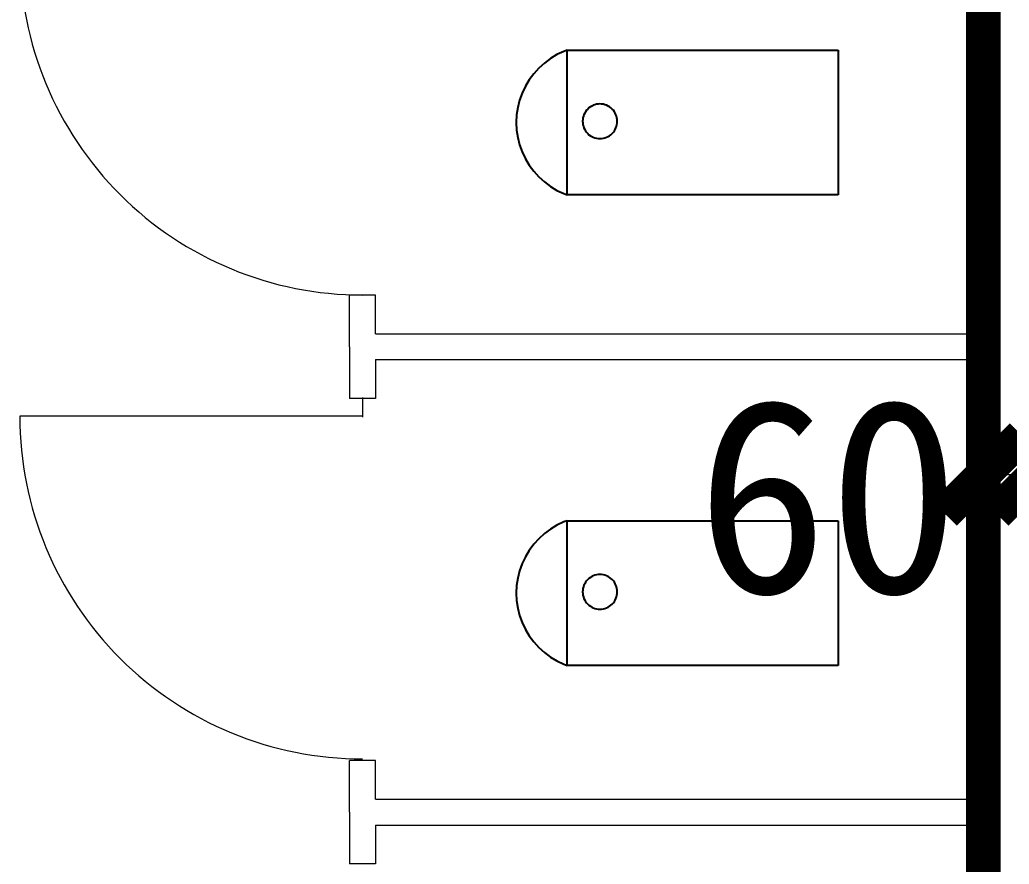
# Model space of a CAD drawing. Extents: x -307567 to 704339, y -10277 to 165507.
# Drawn here: x -28191 to -26278, y 138639 to 140272 of the extents above; entities that cross this region are included whole.
import ezdxf
from ezdxf.enums import TextEntityAlignment as Align

# ---------------------------------------------------------------- set-up
doc = ezdxf.new("R2010")
doc.units = 0
doc.header["$MEASUREMENT"] = 0
doc.layers.add('中文', color=4, linetype='CONTINUOUS')
doc.layers.add('我的', color=255, linetype='CONTINUOUS', lineweight=0)
doc.styles.get("Standard").update_dxf_attribs({"font": 'txt', "height": 3})

msp = doc.modelspace()

# ---------------------------------------------------------------- linework, layer by layer
at = {"layer": '中文', "color": 0}
for p, q in [((-27132.68308, 139933.55412), (-27132.68308, 140213.54984)), ((-27132.68308, 140213.54984), (-26608.78171, 140213.54984)), ((-26608.78171, 140213.54984), (-26608.78171, 139933.55412)), ((-26608.78171, 139933.55412), (-27132.68308, 139933.55412)), ((-27132.68308, 139023.5474), (-27132.68308, 139303.55228)), ((-27132.68308, 139303.55228), (-26608.78171, 139303.55228)), ((-26608.78171, 139303.55228), (-26608.78171, 139023.5474)), ((-26608.78171, 139023.5474), (-27132.68308, 139023.5474))]:
    msp.add_line(p, q, dxfattribs=at)
for points in [[(-27132.68308, 140213.54984), (-27139.23826, 140211.02299), (-27152.42185, 140204.77909), (-27164.98288, 140197.27177), (-27176.70163, 140188.5651), (-27187.50486, 140178.7598), (-27197.31931, 140167.93827), (-27205.99851, 140156.21952), (-27213.50583, 140143.69511), (-27219.76804, 140130.48405), (-27224.67527, 140116.74198), (-27228.22751, 140102.57877), (-27230.38816, 140088.14091), (-27231.08396, 140073.5474), (-27230.38816, 140058.96305), (-27228.22751, 140044.51603), (-27224.67527, 140030.35282), (-27219.76804, 140016.61076), (-27213.50583, 140003.40885), (-27205.99851, 139990.88444), (-27197.31931, 139979.15653), (-27187.50486, 139968.34415), (-27176.70163, 139958.53886), (-27164.98288, 139949.83219), (-27152.42185, 139942.32487), (-27139.23826, 139936.08097), (-27132.68308, 139933.55412)], [(-27035.93015, 140075.89115), (-27036.07663, 140079.16874), (-27036.55271, 140082.41886), (-27037.35837, 140085.6049), (-27038.45701, 140088.69022), (-27039.88523, 140091.65653), (-27041.5698, 140094.47636), (-27043.51072, 140097.12223), (-27045.70798, 140099.54838), (-27048.1616, 140101.76395), (-27050.79831, 140103.71403), (-27053.61814, 140105.3986), (-27056.58445, 140106.80851), (-27059.66062, 140107.9163), (-27062.84665, 140108.71281), (-27066.10593, 140109.18888), (-27069.40183, 140109.35368), (-27072.66111, 140109.18888), (-27075.92038, 140108.71281), (-27079.10642, 140107.9163), (-27082.18259, 140106.80851), (-27085.18552, 140105.3986), (-27087.96872, 140103.71403), (-27090.60544, 140101.76395), (-27093.05906, 140099.54838), (-27095.25632, 140097.12223), (-27097.19724, 140094.47636), (-27098.91843, 140091.65653), (-27100.31003, 140088.69022), (-27101.40867, 140085.6049), (-27102.21433, 140082.41886), (-27102.6904, 140079.16874), (-27102.87351, 140075.89115), (-27102.6904, 140072.60441), (-27102.21433, 140069.35429), (-27101.40867, 140066.16825), (-27100.31003, 140063.08292), (-27098.91843, 140060.11662), (-27097.19724, 140057.29679), (-27095.25632, 140054.65092), (-27093.05906, 140052.22477), (-27090.60544, 140050.00919), (-27087.96872, 140048.05912), (-27085.18552, 140046.37455), (-27082.18259, 140044.96464), (-27079.10642, 140043.85685), (-27075.92038, 140043.06034), (-27072.66111, 140042.58427), (-27069.40183, 140042.41947), (-27066.10593, 140042.58427), (-27062.84665, 140043.06034), (-27059.66062, 140043.85685), (-27056.58445, 140044.96464), (-27053.61814, 140046.37455), (-27050.79831, 140048.05912), (-27048.1616, 140050.00919), (-27045.70798, 140052.22477), (-27043.51072, 140054.65092), (-27041.5698, 140057.29679), (-27039.88523, 140060.11662), (-27038.45701, 140063.08292), (-27037.35837, 140066.16825), (-27036.55271, 140069.35429), (-27036.07663, 140072.60441), (-27035.93015, 140075.89115)], [(-27132.68308, 139303.55228), (-27139.23826, 139301.01627), (-27152.42185, 139294.78153), (-27164.98288, 139287.27421), (-27176.70163, 139278.56754), (-27187.50486, 139268.76225), (-27197.31931, 139257.94071), (-27205.99851, 139246.21281), (-27213.50583, 139233.68839), (-27219.76804, 139220.48649), (-27224.67527, 139206.74442), (-27228.22751, 139192.58121), (-27230.38816, 139178.13419), (-27231.08396, 139163.54984), (-27230.38816, 139148.96549), (-27228.22751, 139134.51847), (-27224.67527, 139120.35526), (-27219.76804, 139106.6132), (-27213.50583, 139093.41129), (-27205.99851, 139080.88688), (-27197.31931, 139069.15897), (-27187.50486, 139058.33744), (-27176.70163, 139048.53214), (-27164.98288, 139039.83463), (-27152.42185, 139032.32731), (-27139.23826, 139026.08341), (-27132.68308, 139023.5474)], [(-27035.93015, 139165.88444), (-27036.07663, 139169.17118), (-27036.55271, 139172.4213), (-27037.35837, 139175.60734), (-27038.45701, 139178.69267), (-27039.88523, 139181.65897), (-27041.5698, 139184.4788), (-27043.51072, 139187.12467), (-27045.70798, 139189.55082), (-27048.1616, 139191.7664), (-27050.79831, 139193.71647), (-27053.61814, 139195.40104), (-27056.58445, 139196.81095), (-27059.66062, 139197.91874), (-27062.84665, 139198.71525), (-27066.10593, 139199.19132), (-27069.40183, 139199.35612), (-27072.66111, 139199.19132), (-27075.92038, 139198.71525), (-27079.10642, 139197.91874), (-27082.18259, 139196.81095), (-27085.18552, 139195.40104), (-27087.96872, 139193.71647), (-27090.60544, 139191.7664), (-27093.05906, 139189.55082), (-27095.25632, 139187.12467), (-27097.19724, 139184.4788), (-27098.91843, 139181.65897), (-27100.31003, 139178.69267), (-27101.40867, 139175.60734), (-27102.21433, 139172.4213), (-27102.6904, 139169.17118), (-27102.87351, 139165.88444), (-27102.6904, 139162.60685), (-27102.21433, 139159.35673), (-27101.40867, 139156.17069), (-27100.31003, 139153.08537), (-27098.91843, 139150.1099), (-27097.19724, 139147.29008), (-27095.25632, 139144.65336), (-27093.05906, 139142.22721), (-27090.60544, 139140.01163), (-27087.96872, 139138.06156), (-27085.18552, 139136.36784), (-27082.18259, 139134.96708), (-27079.10642, 139133.85929), (-27075.92038, 139133.06278), (-27072.66111, 139132.58671), (-27069.40183, 139132.42191), (-27066.10593, 139132.58671), (-27062.84665, 139133.06278), (-27059.66062, 139133.85929), (-27056.58445, 139134.96708), (-27053.61814, 139136.36784), (-27050.79831, 139138.06156), (-27048.1616, 139140.01163), (-27045.70798, 139142.22721), (-27043.51072, 139144.65336), (-27041.5698, 139147.29008), (-27039.88523, 139150.1099), (-27038.45701, 139153.08537), (-27037.35837, 139156.17069), (-27036.55271, 139159.35673), (-27036.07663, 139162.60685), (-27035.93015, 139165.88444)]]:
    msp.add_lwpolyline(points, dxfattribs=at)
at = {"layer": '我的', "color": 0}
for p, q in [((-27132.67651, 139933.56006), (-27132.67651, 140213.55439)), ((-27132.67651, 140213.55439), (-26608.77776, 140213.55439)), ((-26608.77776, 140213.55439), (-26608.77776, 139933.56006)), ((-26608.77776, 139933.56006), (-27132.67651, 139933.56006)), ((-27553.30429, 139639.97022), (-27553.30429, 139739.97278)), ((-27503.31675, 139739.97278), (-27553.30429, 139739.97278)), ((-27503.31675, 139664.97315), (-27503.31675, 139739.97278)), ((-27503.31675, 139664.98231), (-26328.29821, 139664.98231)), ((-27553.30429, 139639.97022), (-27553.30429, 139539.97683)), ((-27503.31675, 139614.97645), (-26328.29821, 139614.97645)), ((-27503.31675, 139614.97645), (-27503.31675, 139539.97683)), ((-27503.31675, 139539.97683), (-27553.30429, 139539.97683)), ((-27528.29221, 139541.46913), (-27528.29221, 139503.96932)), ((-26328.29821, 139542.79664), (-26328.29821, 138947.22161)), ((-27528.29221, 139505.47077), (-28190.8011, 139505.47077)), ((-26328.29821, 139392.79739), (-26228.32312, 139392.79739)), ((-27132.67651, 139023.5579), (-27132.67651, 139303.56138)), ((-27132.67651, 139303.56138), (-26608.77776, 139303.56138)), ((-26608.77776, 139303.56138), (-26608.77776, 139023.5579)), ((-26608.77776, 139023.5579), (-27132.67651, 139023.5579)), ((-27553.30429, 138739.97472), (-27553.30429, 138839.97728)), ((-27503.31675, 138839.97728), (-27553.30429, 138839.97728)), ((-27503.31675, 138764.97765), (-27503.31675, 138839.97728)), ((-27503.31675, 138764.96849), (-26328.29821, 138764.96849)), ((-27553.30429, 138739.97472), (-27553.30429, 138639.98133)), ((-27503.31675, 138714.98095), (-26328.29821, 138714.98095)), ((-27503.31675, 138714.98095), (-27503.31675, 138639.98133)), ((-27503.31675, 138639.98133), (-27553.30429, 138639.98133))]:
    msp.add_line(p, q, dxfattribs=at)
at = {"layer": '我的', "color": 0, "const_width": 67.49966}
for points in [[(-26328.29821, 139639.97022), (-26328.29821, 140539.96572)], [(-26328.29821, 138739.97472), (-26328.29821, 139639.97022)], [(-26403.29783, 139317.79776), (-26253.29858, 139467.79701)], [(-26303.32275, 139317.79776), (-26153.3235, 139467.79701)], [(-26328.29821, 137839.97922), (-26328.29821, 138739.97472)]]:
    msp.add_lwpolyline(points, dxfattribs=at)
at = {"layer": '我的', "color": 0}
for points in [[(-27132.67651, 140213.55439), (-27139.23165, 140211.02755), (-27152.41518, 140204.78368), (-27164.97615, 140197.2764), (-27176.69484, 140188.56978), (-27187.49801, 140178.76453), (-27197.31242, 140167.94305), (-27205.99157, 140156.22436), (-27213.49886, 140143.7), (-27219.76103, 140130.48901), (-27224.66824, 140116.74701), (-27228.22047, 140102.58388), (-27230.3811, 140088.14608), (-27231.0769, 140073.55265), (-27230.3811, 140058.96837), (-27228.22047, 140044.52142), (-27224.66824, 140030.35829), (-27219.76103, 140016.61629), (-27213.49886, 140003.41445), (-27205.99157, 139990.8901), (-27197.31242, 139979.16225), (-27187.49801, 139968.34993), (-27176.69484, 139958.54468), (-27164.97615, 139949.83806), (-27152.41518, 139942.33077), (-27139.23165, 139936.08691), (-27132.67651, 139933.56006)], [(-27035.92406, 140075.89639), (-27036.07055, 140079.17396), (-27036.54662, 140082.42407), (-27037.35228, 140085.61008), (-27038.45091, 140088.6954), (-27039.87912, 140091.66169), (-27041.56368, 140094.4815), (-27043.50459, 140097.12736), (-27045.70185, 140099.5535), (-27048.15545, 140101.76906), (-27050.79215, 140103.71913), (-27053.61196, 140105.40369), (-27056.57826, 140106.81359), (-27059.65441, 140107.92137), (-27062.84043, 140108.71788), (-27066.09969, 140109.19395), (-27069.39558, 140109.35875), (-27072.65484, 140109.19395), (-27075.9141, 140108.71788), (-27079.10012, 140107.92137), (-27082.17627, 140106.81359), (-27085.17919, 140105.40369), (-27087.96238, 140103.71913), (-27090.59908, 140101.76906), (-27093.05268, 140099.5535), (-27095.24994, 140097.12736), (-27097.19085, 140094.4815), (-27098.91203, 140091.66169), (-27100.30362, 140088.6954), (-27101.40225, 140085.61008), (-27102.20791, 140082.42407), (-27102.68398, 140079.17396), (-27102.86709, 140075.89639), (-27102.68398, 140072.60966), (-27102.20791, 140069.35956), (-27101.40225, 140066.17354), (-27100.30362, 140063.08822), (-27098.91203, 140060.12193), (-27097.19085, 140057.30212), (-27095.24994, 140054.65626), (-27093.05268, 140052.23012), (-27090.59908, 140050.01456), (-27087.96238, 140048.0645), (-27085.17919, 140046.37993), (-27082.17627, 140044.97003), (-27079.10012, 140043.86225), (-27075.9141, 140043.06574), (-27072.65484, 140042.58967), (-27069.39558, 140042.42488), (-27066.09969, 140042.58967), (-27062.84043, 140043.06574), (-27059.65441, 140043.86225), (-27056.57826, 140044.97003), (-27053.61196, 140046.37993), (-27050.79215, 140048.0645), (-27048.15545, 140050.01456), (-27045.70185, 140052.23012), (-27043.50459, 140054.65626), (-27041.56368, 140057.30212), (-27039.87912, 140060.12193), (-27038.45091, 140063.08822), (-27037.35228, 140066.17354), (-27036.54662, 140069.35956), (-27036.07055, 140072.60966), (-27035.92406, 140075.89639)], [(-27132.67651, 139303.56138), (-27139.23165, 139301.02538), (-27152.41518, 139294.79067), (-27164.97615, 139287.28339), (-27176.69484, 139278.57677), (-27187.49801, 139268.77152), (-27197.31242, 139257.95004), (-27205.99157, 139246.22219), (-27213.49886, 139233.69784), (-27219.76103, 139220.496), (-27224.66824, 139206.75401), (-27228.22047, 139192.59087), (-27230.3811, 139178.14392), (-27231.0769, 139163.55964), (-27230.3811, 139148.97536), (-27228.22047, 139134.52841), (-27224.66824, 139120.36528), (-27219.76103, 139106.62328), (-27213.49886, 139093.42144), (-27205.99157, 139080.89709), (-27197.31242, 139069.16924), (-27187.49801, 139058.34777), (-27176.69484, 139048.54252), (-27164.97615, 139039.84505), (-27152.41518, 139032.33776), (-27139.23165, 139026.0939), (-27132.67651, 139023.5579)], [(-27035.92406, 139165.89422), (-27036.07055, 139169.18095), (-27036.54662, 139172.43106), (-27037.35228, 139175.61708), (-27038.45091, 139178.70239), (-27039.87912, 139181.66868), (-27041.56368, 139184.48849), (-27043.50459, 139187.13435), (-27045.70185, 139189.56049), (-27048.15545, 139191.77605), (-27050.79215, 139193.72612), (-27053.61196, 139195.41068), (-27056.57826, 139196.82058), (-27059.65441, 139197.92837), (-27062.84043, 139198.72487), (-27066.09969, 139199.20094), (-27069.39558, 139199.36574), (-27072.65484, 139199.20094), (-27075.9141, 139198.72487), (-27079.10012, 139197.92837), (-27082.17627, 139196.82058), (-27085.17919, 139195.41068), (-27087.96238, 139193.72612), (-27090.59908, 139191.77605), (-27093.05268, 139189.56049), (-27095.24994, 139187.13435), (-27097.19085, 139184.48849), (-27098.91203, 139181.66868), (-27100.30362, 139178.70239), (-27101.40225, 139175.61708), (-27102.20791, 139172.43106), (-27102.68398, 139169.18095), (-27102.86709, 139165.89422), (-27102.68398, 139162.61665), (-27102.20791, 139159.36655), (-27101.40225, 139156.18053), (-27100.30362, 139153.09522), (-27098.91203, 139150.11977), (-27097.19085, 139147.29996), (-27095.24994, 139144.66325), (-27093.05268, 139142.23712), (-27090.59908, 139140.02155), (-27087.96238, 139138.07149), (-27085.17919, 139136.37777), (-27082.17627, 139134.97702), (-27079.10012, 139133.86924), (-27075.9141, 139133.07273), (-27072.65484, 139132.59666), (-27069.39558, 139132.43187), (-27066.09969, 139132.59666), (-27062.84043, 139133.07273), (-27059.65441, 139133.86924), (-27056.57826, 139134.97702), (-27053.61196, 139136.37777), (-27050.79215, 139138.07149), (-27048.15545, 139140.02155), (-27045.70185, 139142.23712), (-27043.50459, 139144.66325), (-27041.56368, 139147.29996), (-27039.87912, 139150.11977), (-27038.45091, 139153.09522), (-27037.35228, 139156.18053), (-27036.54662, 139159.36655), (-27036.07055, 139162.61665), (-27035.92406, 139165.89422)]]:
    msp.add_lwpolyline(points, dxfattribs=at)
for centre in [(-27528.29221, 140402.47251), (-27528.29221, 139505.47077)]:
    msp.add_arc(centre, 662.49674, 180.00000501, 270.00000751, dxfattribs=at)

# ---------------------------------------------------------------- texts
at = {"layer": '我的', "color": 0, "width": 0.906641}
msp.add_text('60', height=374.998125, dxfattribs=at).set_placement((-26883.28811, 139163.80683), (-26373.30531, 139163.80683), align=Align.FIT)

doc.saveas('drawing.dxf')
